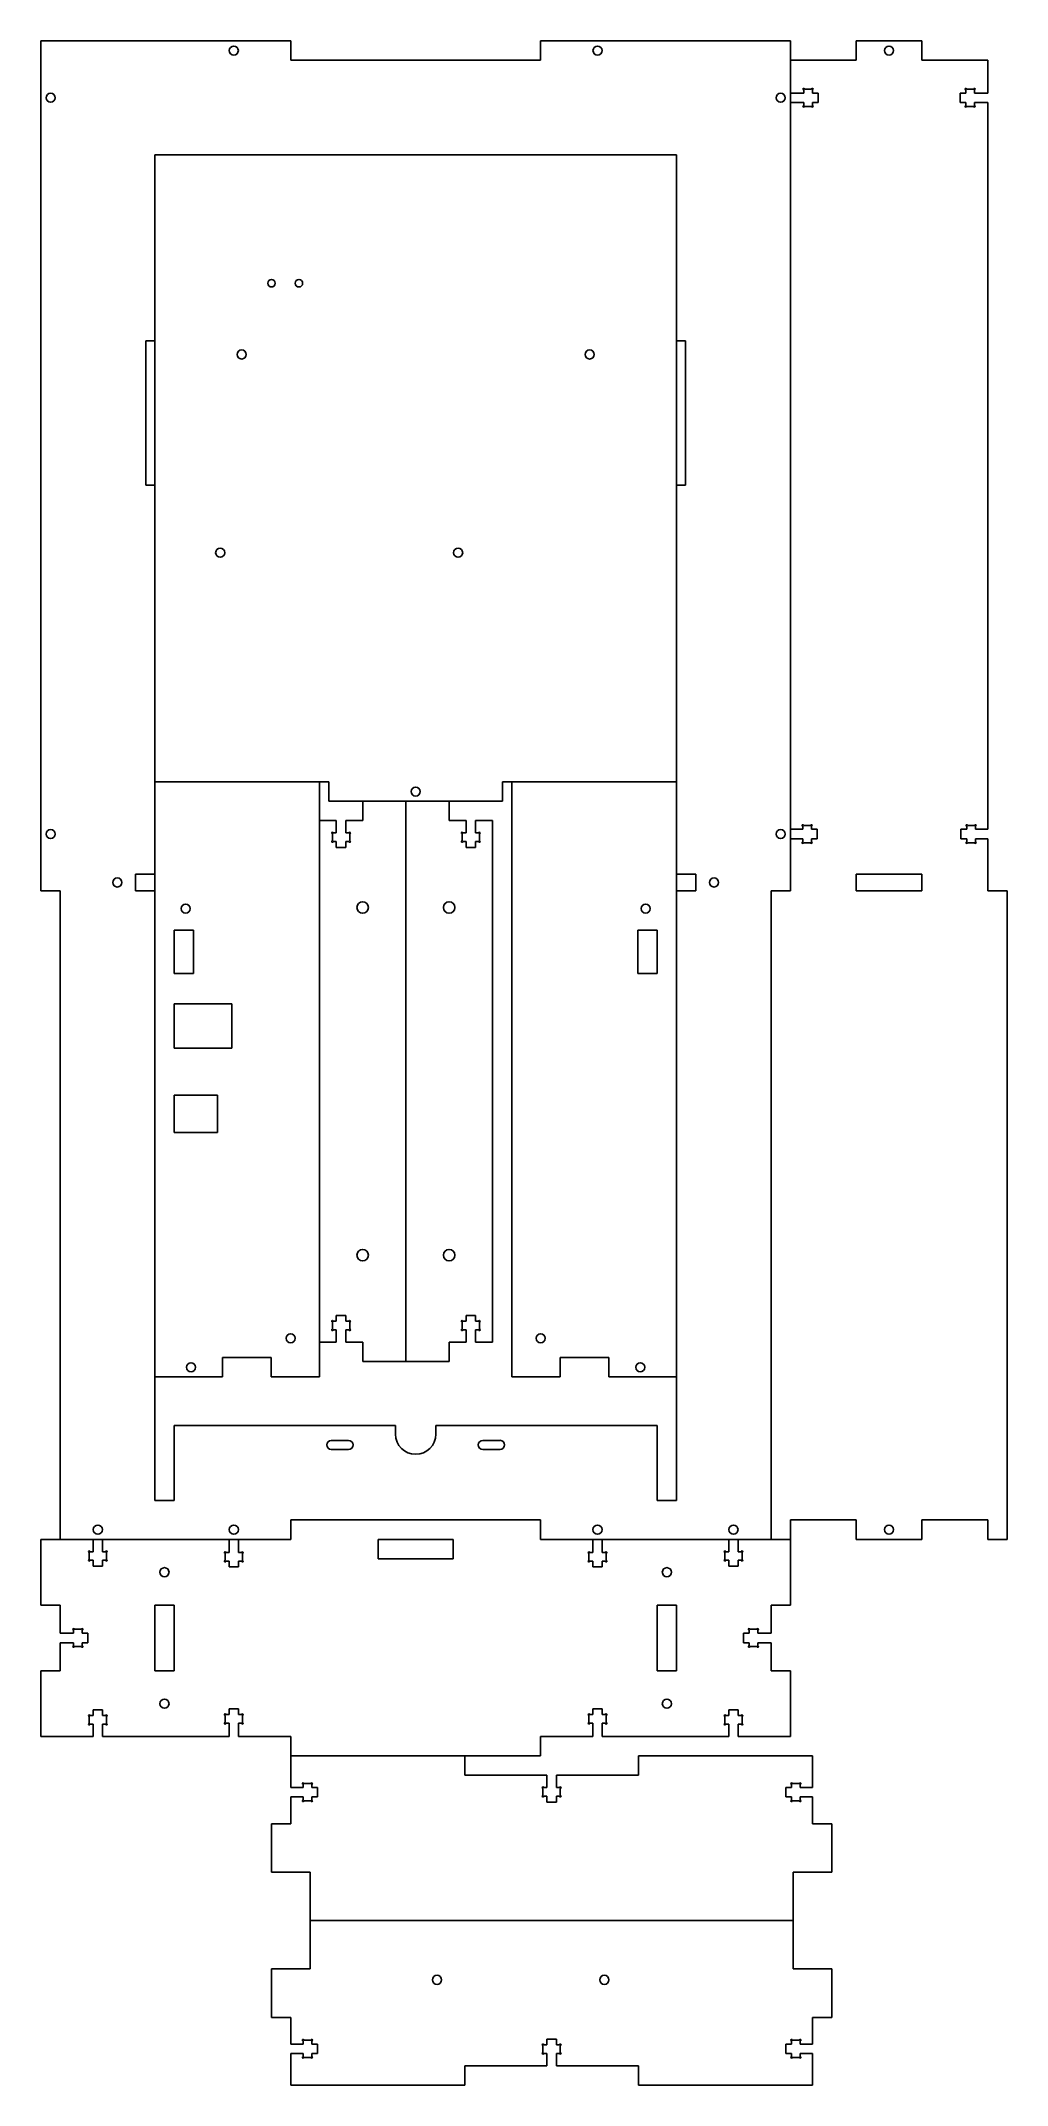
# Model space of a CAD drawing. Header units: millimetres. Extents: x -192 to 143, y -314 to 395.
import ezdxf

# ---------------------------------------------------------------- set-up
doc = ezdxf.new("R2010")
doc.units = ezdxf.units.MM
doc.layers.get('0').update_dxf_attribs({"lineweight": 25})

msp = doc.modelspace()

# ---------------------------------------------------------------- linework, layer by layer
for p, q in [((-192, 100), (-192, 395)), ((-192, 395), (-105.33, 395)), ((-105.33, 395), (-105.33, 388.28)), ((-18.67, 388.28), (-18.67, 395)), ((-18.67, 395), (68, 395)), ((68, 395), (68, 100)), ((90.81, 388.28), (90.81, 395)), ((90.81, 395), (113.63, 395)), ((113.63, 395), (113.63, 388.28)), ((-105.33, 388.28), (-18.67, 388.28)), ((68, 388.28), (90.81, 388.28)), ((113.63, 388.28), (136.44, 388.28)), ((136.44, 388.28), (136.44, 376.9)), ((72.6, 376.9), (68, 376.9)), ((72.6, 378), (72.6, 376.9)), ((75.35, 378.25), (72.85, 378.25)), ((75.6, 376.9), (75.6, 378)), ((77.6, 376.9), (75.6, 376.9)), ((77.6, 373.6), (77.6, 376.9)), ((128.84, 376.9), (126.84, 376.9)), ((126.84, 376.9), (126.84, 373.6)), ((128.84, 378), (128.84, 376.9)), ((131.59, 378.25), (129.09, 378.25)), ((131.84, 376.9), (131.84, 378)), ((136.44, 376.9), (131.84, 376.9)), ((68, 373.6), (72.6, 373.6)), ((72.6, 373.6), (72.6, 372.5)), ((72.85, 372.25), (75.35, 372.25)), ((75.6, 372.5), (75.6, 373.6)), ((75.6, 373.6), (77.6, 373.6)), ((126.84, 373.6), (128.84, 373.6)), ((128.84, 373.6), (128.84, 372.5)), ((129.09, 372.25), (131.59, 372.25)), ((131.84, 372.5), (131.84, 373.6)), ((131.84, 373.6), (136.44, 373.6)), ((136.44, 373.6), (136.44, 121.4)), ((-152.5, 137.86), (-152.5, 355.5)), ((28.5, 355.5), (-152.5, 355.5)), ((28.5, 355.5), (28.5, 137.86)), ((-152.5, 290.88), (-155.65, 290.88)), ((-155.65, 290.88), (-155.65, 240.88)), ((31.65, 290.88), (28.5, 290.88)), ((31.65, 240.88), (31.65, 290.88)), ((-155.65, 240.88), (-152.5, 240.88)), ((28.5, 240.88), (31.65, 240.88)), ((-92.17, 137.86), (-152.5, 137.86)), ((-152.5, 137.86), (-152.5, -68.66)), ((-95.38, -68.66), (-95.38, 137.86)), ((-92.17, 131.14), (-92.17, 137.86)), ((-31.83, 137.86), (-31.83, 131.14)), ((28.5, 137.86), (-31.83, 137.86)), ((-28.62, 137.86), (-28.62, -68.66)), ((28.5, -68.66), (28.5, 137.86)), ((-31.83, 131.14), (-92.17, 131.14)), ((-80.38, 131.14), (-80.38, 124.42)), ((-65.38, -63.3), (-65.38, 131.14)), ((-50.38, 131.14), (-50.38, 124.42)), ((-89.53, 124.42), (-95.38, 124.42)), ((-89.53, 120.14), (-89.53, 124.42)), ((-86.23, 124.42), (-86.23, 120.14)), ((-80.38, 124.42), (-86.23, 124.42)), ((-50.38, 124.42), (-44.53, 124.42)), ((-44.53, 124.42), (-44.53, 120.14)), ((-41.23, 120.14), (-41.23, 124.42)), ((-41.23, 124.42), (-35.38, 124.42)), ((-35.38, 124.42), (-35.38, -56.58)), ((72.28, 121.4), (68, 121.4)), ((72.28, 122.5), (72.28, 121.4)), ((75.03, 122.75), (72.53, 122.75)), ((75.28, 121.4), (75.28, 122.5)), ((77.28, 121.4), (75.28, 121.4)), ((77.28, 118.1), (77.28, 121.4)), ((129.16, 121.4), (127.16, 121.4)), ((127.16, 121.4), (127.16, 118.1)), ((129.16, 122.5), (129.16, 121.4)), ((131.91, 122.75), (129.41, 122.75)), ((132.16, 121.4), (132.16, 122.5)), ((136.44, 121.4), (132.16, 121.4)), ((-90.88, 117.39), (-90.88, 119.89)), ((-90.63, 120.14), (-89.53, 120.14)), ((-89.53, 117.14), (-90.63, 117.14)), ((-89.53, 115.14), (-89.53, 117.14)), ((-86.23, 115.14), (-89.53, 115.14)), ((-86.23, 120.14), (-85.13, 120.14)), ((-85.13, 117.14), (-86.23, 117.14)), ((-86.23, 117.14), (-86.23, 115.14)), ((-84.88, 119.89), (-84.88, 117.39)), ((-45.88, 119.89), (-45.88, 117.39)), ((-44.53, 120.14), (-45.63, 120.14)), ((-45.63, 117.14), (-44.53, 117.14)), ((-44.53, 117.14), (-44.53, 115.14)), ((-44.53, 115.14), (-41.23, 115.14)), ((-40.13, 120.14), (-41.23, 120.14)), ((-41.23, 115.14), (-41.23, 117.14)), ((-41.23, 117.14), (-40.13, 117.14)), ((-39.88, 117.39), (-39.88, 119.89)), ((68, 118.1), (72.28, 118.1)), ((72.28, 118.1), (72.28, 117)), ((72.53, 116.75), (75.03, 116.75)), ((75.28, 117), (75.28, 118.1)), ((75.28, 118.1), (77.28, 118.1)), ((127.16, 118.1), (129.16, 118.1)), ((129.16, 118.1), (129.16, 117)), ((129.41, 116.75), (131.91, 116.75)), ((132.16, 117), (132.16, 118.1)), ((132.16, 118.1), (136.44, 118.1)), ((136.44, 118.1), (136.44, 100)), ((-185.28, 100), (-192, 100)), ((-185.28, -125), (-185.28, 100)), ((-152.5, 105.88), (-159.22, 105.88)), ((-159.22, 105.88), (-159.22, 100)), ((-159.22, 100), (-152.5, 100)), ((35.22, 105.88), (28.5, 105.88)), ((28.5, 100), (35.22, 100)), ((35.22, 100), (35.22, 105.88)), ((61.28, 100), (61.28, -125)), ((68, 100), (61.28, 100)), ((113.63, 105.88), (90.81, 105.88)), ((90.81, 105.88), (90.81, 100)), ((90.81, 100), (113.63, 100)), ((113.63, 100), (113.63, 105.88)), ((136.44, 100), (143.16, 100)), ((143.16, 100), (143.16, -125)), ((-145.78, 71.38), (-145.78, 86.38)), ((-145.78, 86.38), (-139.06, 86.38)), ((-139.06, 86.38), (-139.06, 71.38)), ((15.06, 71.38), (15.06, 86.38)), ((15.06, 86.38), (21.78, 86.38)), ((21.78, 86.38), (21.78, 71.38)), ((-139.06, 71.38), (-145.78, 71.38)), ((21.78, 71.38), (15.06, 71.38)), ((-145.78, 45.43), (-145.78, 60.86)), ((-145.78, 60.86), (-125.78, 60.86)), ((-125.78, 60.86), (-125.78, 45.43)), ((-125.78, 45.43), (-145.78, 45.43)), ((-145.78, 29.11), (-130.78, 29.11)), ((-145.78, 16.22), (-145.78, 29.11)), ((-130.78, 29.11), (-130.78, 16.22)), ((-130.78, 16.22), (-145.78, 16.22)), ((-90.88, -52.05), (-90.88, -49.55)), ((-90.63, -49.3), (-89.53, -49.3)), ((-89.53, -49.3), (-89.53, -47.3)), ((-89.53, -47.3), (-86.23, -47.3)), ((-86.23, -47.3), (-86.23, -49.3)), ((-86.23, -49.3), (-85.13, -49.3)), ((-84.88, -49.55), (-84.88, -52.05)), ((-45.88, -49.55), (-45.88, -52.05)), ((-44.53, -49.3), (-45.63, -49.3)), ((-41.23, -47.3), (-44.53, -47.3)), ((-44.53, -47.3), (-44.53, -49.3)), ((-41.23, -49.3), (-41.23, -47.3)), ((-40.13, -49.3), (-41.23, -49.3)), ((-39.88, -52.05), (-39.88, -49.55)), ((-95.38, -56.58), (-89.53, -56.58)), ((-89.53, -52.3), (-90.63, -52.3)), ((-89.53, -56.58), (-89.53, -52.3)), ((-85.13, -52.3), (-86.23, -52.3)), ((-86.23, -52.3), (-86.23, -56.58)), ((-86.23, -56.58), (-80.38, -56.58)), ((-80.38, -56.58), (-80.38, -63.3)), ((-44.53, -56.58), (-50.38, -56.58)), ((-50.38, -56.58), (-50.38, -63.3)), ((-45.63, -52.3), (-44.53, -52.3)), ((-44.53, -52.3), (-44.53, -56.58)), ((-41.23, -56.58), (-41.23, -52.3)), ((-41.23, -52.3), (-40.13, -52.3)), ((-35.38, -56.58), (-41.23, -56.58)), ((-128.98, -68.66), (-128.98, -61.94)), ((-128.98, -61.94), (-112.18, -61.94)), ((-112.18, -61.94), (-112.18, -68.66)), ((-80.38, -63.3), (-65.38, -63.3)), ((-50.38, -63.3), (-65.38, -63.3)), ((-11.82, -68.66), (-11.82, -61.94)), ((-11.82, -61.94), (4.98, -61.94)), ((4.98, -61.94), (4.98, -68.66)), ((-152.5, -68.66), (-152.5, -111.56)), ((-152.5, -68.66), (-128.98, -68.66)), ((-112.18, -68.66), (-95.38, -68.66)), ((-28.62, -68.66), (-11.82, -68.66)), ((4.98, -68.66), (28.5, -68.66)), ((28.5, -111.56), (28.5, -68.66)), ((-145.78, -111.56), (-145.78, -85.5)), ((-145.78, -85.5), (-69, -85.5)), ((-85.28, -90.65), (-91.28, -90.65)), ((-69, -85.5), (-69, -88.5)), ((-55, -88.5), (-55, -85.5)), ((-55, -85.5), (21.78, -85.5)), ((-32.72, -90.65), (-38.72, -90.65)), ((21.78, -85.5), (21.78, -111.56)), ((-91.28, -93.8), (-85.28, -93.8)), ((-38.72, -93.8), (-32.72, -93.8)), ((-152.5, -111.56), (-145.78, -111.56)), ((21.78, -111.56), (28.5, -111.56)), ((-105.33, -118.28), (-105.33, -125)), ((-18.67, -118.28), (-105.33, -118.28)), ((-18.67, -125), (-18.67, -118.28)), ((90.81, -118.28), (68, -118.28)), ((68, -118.28), (68, -125)), ((90.81, -125), (90.81, -118.28)), ((136.44, -118.28), (113.63, -118.28)), ((113.63, -118.28), (113.63, -125)), ((136.44, -125), (136.44, -118.28)), ((-185.28, -125), (-192, -125)), ((-192, -125), (-192, -147.81)), ((-105.33, -125), (-185.28, -125)), ((-173.9, -129.28), (-173.9, -125)), ((-170.6, -125), (-170.6, -129.28)), ((-126.73, -129.6), (-126.73, -125)), ((-123.43, -125), (-123.43, -129.6)), ((-75, -131.72), (-75, -125)), ((-75, -125), (-49, -125)), ((-49, -125), (-49, -131.72)), ((61.28, -125), (-18.67, -125)), ((-0.57, -129.6), (-0.57, -125)), ((2.73, -125), (2.73, -129.6)), ((46.6, -129.28), (46.6, -125)), ((49.9, -125), (49.9, -129.28)), ((68, -125), (61.28, -125)), ((68, -147.81), (68, -125)), ((113.63, -125), (90.81, -125)), ((143.16, -125), (136.44, -125)), ((-175.25, -132.03), (-175.25, -129.53)), ((-175, -129.28), (-173.9, -129.28)), ((-173.9, -132.28), (-175, -132.28)), ((-173.9, -134.28), (-173.9, -132.28)), ((-170.6, -134.28), (-173.9, -134.28)), ((-170.6, -129.28), (-169.5, -129.28)), ((-169.5, -132.28), (-170.6, -132.28)), ((-170.6, -132.28), (-170.6, -134.28)), ((-169.25, -129.53), (-169.25, -132.03)), ((-128.08, -132.35), (-128.08, -129.85)), ((-127.83, -129.6), (-126.73, -129.6)), ((-126.73, -132.6), (-127.83, -132.6)), ((-126.73, -134.6), (-126.73, -132.6)), ((-123.43, -134.6), (-126.73, -134.6)), ((-123.43, -129.6), (-122.33, -129.6)), ((-122.33, -132.6), (-123.43, -132.6)), ((-123.43, -132.6), (-123.43, -134.6)), ((-122.08, -129.85), (-122.08, -132.35)), ((-49, -131.72), (-75, -131.72)), ((-1.92, -132.35), (-1.92, -129.85)), ((-1.67, -129.6), (-0.57, -129.6)), ((-0.57, -132.6), (-1.67, -132.6)), ((-0.57, -134.6), (-0.57, -132.6)), ((2.73, -134.6), (-0.57, -134.6)), ((2.73, -129.6), (3.83, -129.6)), ((3.83, -132.6), (2.73, -132.6)), ((2.73, -132.6), (2.73, -134.6)), ((4.08, -129.85), (4.08, -132.35)), ((45.25, -132.03), (45.25, -129.53)), ((45.5, -129.28), (46.6, -129.28)), ((46.6, -132.28), (45.5, -132.28)), ((46.6, -134.28), (46.6, -132.28)), ((49.9, -134.28), (46.6, -134.28)), ((49.9, -129.28), (51, -129.28)), ((51, -132.28), (49.9, -132.28)), ((49.9, -132.28), (49.9, -134.28)), ((51.25, -129.53), (51.25, -132.03)), ((-192, -147.81), (-185.28, -147.81)), ((-185.28, -147.81), (-185.28, -157.57)), ((-152.5, -170.63), (-152.5, -147.81)), ((-152.5, -147.81), (-145.78, -147.81)), ((-145.78, -147.81), (-145.78, -170.63)), ((21.78, -170.63), (21.78, -147.81)), ((21.78, -147.81), (28.5, -147.81)), ((28.5, -147.81), (28.5, -170.63)), ((61.28, -157.57), (61.28, -147.81)), ((61.28, -147.81), (68, -147.81)), ((-185.28, -157.57), (-180.68, -157.57)), ((-180.68, -160.87), (-185.28, -160.87)), ((-185.28, -160.87), (-185.28, -170.63)), ((-180.68, -157.57), (-180.68, -156.47)), ((-180.68, -161.97), (-180.68, -160.87)), ((-180.43, -156.22), (-177.93, -156.22)), ((-177.93, -162.22), (-180.43, -162.22)), ((-177.68, -156.47), (-177.68, -157.57)), ((-177.68, -157.57), (-175.68, -157.57)), ((-175.68, -160.87), (-177.68, -160.87)), ((-177.68, -160.87), (-177.68, -161.97)), ((-175.68, -157.57), (-175.68, -160.87)), ((51.68, -160.87), (51.68, -157.57)), ((51.68, -157.57), (53.68, -157.57)), ((53.68, -160.87), (51.68, -160.87)), ((53.68, -157.57), (53.68, -156.47)), ((53.68, -161.97), (53.68, -160.87)), ((53.93, -156.22), (56.43, -156.22)), ((56.43, -162.22), (53.93, -162.22)), ((56.68, -156.47), (56.68, -157.57)), ((56.68, -157.57), (61.28, -157.57)), ((61.28, -160.87), (56.68, -160.87)), ((56.68, -160.87), (56.68, -161.97)), ((61.28, -170.63), (61.28, -160.87)), ((-185.28, -170.63), (-192, -170.63)), ((-192, -170.63), (-192, -193.44)), ((-145.78, -170.63), (-152.5, -170.63)), ((28.5, -170.63), (21.78, -170.63)), ((68, -170.63), (61.28, -170.63)), ((68, -193.44), (68, -170.63)), ((-173.9, -186.16), (-173.9, -184.16)), ((-173.9, -184.16), (-170.6, -184.16)), ((-170.6, -184.16), (-170.6, -186.16)), ((-126.73, -185.84), (-126.73, -183.84)), ((-126.73, -183.84), (-123.43, -183.84)), ((-123.43, -183.84), (-123.43, -185.84)), ((-0.57, -185.84), (-0.57, -183.84)), ((-0.57, -183.84), (2.73, -183.84)), ((2.73, -183.84), (2.73, -185.84)), ((46.6, -186.16), (46.6, -184.16)), ((46.6, -184.16), (49.9, -184.16)), ((49.9, -184.16), (49.9, -186.16)), ((-175.25, -188.91), (-175.25, -186.41)), ((-175, -186.16), (-173.9, -186.16)), ((-173.9, -189.16), (-175, -189.16)), ((-173.9, -193.44), (-173.9, -189.16)), ((-170.6, -186.16), (-169.5, -186.16)), ((-169.5, -189.16), (-170.6, -189.16)), ((-170.6, -189.16), (-170.6, -193.44)), ((-169.25, -186.41), (-169.25, -188.91)), ((-128.08, -188.59), (-128.08, -186.09)), ((-127.83, -185.84), (-126.73, -185.84)), ((-126.73, -188.84), (-127.83, -188.84)), ((-126.73, -193.44), (-126.73, -188.84)), ((-123.43, -185.84), (-122.33, -185.84)), ((-122.33, -188.84), (-123.43, -188.84)), ((-123.43, -188.84), (-123.43, -193.44)), ((-122.08, -186.09), (-122.08, -188.59)), ((-1.92, -188.59), (-1.92, -186.09)), ((-1.67, -185.84), (-0.57, -185.84)), ((-0.57, -188.84), (-1.67, -188.84)), ((-0.57, -193.44), (-0.57, -188.84)), ((2.73, -185.84), (3.83, -185.84)), ((3.83, -188.84), (2.73, -188.84)), ((2.73, -188.84), (2.73, -193.44)), ((4.08, -186.09), (4.08, -188.59)), ((45.25, -188.91), (45.25, -186.41)), ((45.5, -186.16), (46.6, -186.16)), ((46.6, -189.16), (45.5, -189.16)), ((46.6, -193.44), (46.6, -189.16)), ((49.9, -186.16), (51, -186.16)), ((51, -189.16), (49.9, -189.16)), ((49.9, -189.16), (49.9, -193.44)), ((51.25, -186.41), (51.25, -188.91)), ((-192, -193.44), (-173.9, -193.44)), ((-170.6, -193.44), (-126.73, -193.44)), ((-123.43, -193.44), (-105.33, -193.44)), ((-105.33, -193.44), (-105.33, -200.16)), ((-18.67, -200.16), (-18.67, -193.44)), ((-18.67, -193.44), (-0.57, -193.44)), ((2.73, -193.44), (46.6, -193.44)), ((49.9, -193.44), (68, -193.44)), ((-105.33, -200.16), (-105.33, -211.11)), ((-105.33, -200.16), (-18.67, -200.16)), ((-45, -206.88), (-45, -200.16)), ((75.67, -200.16), (15.33, -200.16)), ((15.33, -200.16), (15.33, -206.88)), ((75.67, -211.11), (75.67, -200.16)), ((-105.33, -211.11), (-101.05, -211.11)), ((-101.05, -211.11), (-101.05, -210.01)), ((-100.8, -209.76), (-98.3, -209.76)), ((-98.05, -210.01), (-98.05, -211.11)), ((-98.05, -211.11), (-96.05, -211.11)), ((-96.05, -211.11), (-96.05, -214.41)), ((-16.48, -206.88), (-45, -206.88)), ((-17.83, -213.91), (-17.83, -211.41)), ((-17.58, -211.16), (-16.48, -211.16)), ((-16.48, -211.16), (-16.48, -206.88)), ((15.33, -206.88), (-13.18, -206.88)), ((-13.18, -206.88), (-13.18, -211.16)), ((-13.18, -211.16), (-12.08, -211.16)), ((-11.83, -211.41), (-11.83, -213.91)), ((66.39, -214.41), (66.39, -211.11)), ((66.39, -211.11), (68.39, -211.11)), ((68.39, -211.11), (68.39, -210.01)), ((68.64, -209.76), (71.14, -209.76)), ((71.39, -210.01), (71.39, -211.11)), ((71.39, -211.11), (75.67, -211.11)), ((-101.05, -214.41), (-105.33, -214.41)), ((-105.33, -214.41), (-105.33, -223.68)), ((-101.05, -215.51), (-101.05, -214.41)), ((-98.3, -215.76), (-100.8, -215.76)), ((-96.05, -214.41), (-98.05, -214.41)), ((-98.05, -214.41), (-98.05, -215.51)), ((-16.48, -214.16), (-17.58, -214.16)), ((-16.48, -216.16), (-16.48, -214.16)), ((-13.18, -216.16), (-16.48, -216.16)), ((-12.08, -214.16), (-13.18, -214.16)), ((-13.18, -214.16), (-13.18, -216.16)), ((68.39, -214.41), (66.39, -214.41)), ((68.39, -215.51), (68.39, -214.41)), ((71.14, -215.76), (68.64, -215.76)), ((75.67, -214.41), (71.39, -214.41)), ((71.39, -214.41), (71.39, -215.51)), ((75.67, -223.68), (75.67, -214.41)), ((-105.33, -223.68), (-112.05, -223.68)), ((-112.05, -223.68), (-112.05, -240.48)), ((82.39, -223.68), (75.67, -223.68)), ((82.39, -240.48), (82.39, -223.68)), ((-112.05, -240.48), (-98.61, -240.48)), ((-98.61, -240.48), (-98.61, -257.28)), ((68.95, -257.28), (68.95, -240.48)), ((68.95, -240.48), (82.39, -240.48)), ((-98.61, -274.08), (-98.61, -257.28)), ((-98.61, -257.28), (68.95, -257.28)), ((68.95, -257.28), (68.95, -274.08)), ((-112.05, -290.88), (-112.05, -274.08)), ((-112.05, -274.08), (-98.61, -274.08)), ((68.95, -274.08), (82.39, -274.08)), ((82.39, -274.08), (82.39, -290.88)), ((-105.33, -290.88), (-112.05, -290.88)), ((-105.33, -300.15), (-105.33, -290.88)), ((82.39, -290.88), (75.67, -290.88)), ((75.67, -290.88), (75.67, -300.15)), ((-101.05, -300.15), (-105.33, -300.15)), ((-105.33, -303.45), (-101.05, -303.45)), ((-105.33, -314.4), (-105.33, -303.45)), ((-101.05, -299.05), (-101.05, -300.15)), ((-101.05, -303.45), (-101.05, -304.55)), ((-98.3, -298.8), (-100.8, -298.8)), ((-100.8, -304.8), (-98.3, -304.8)), ((-98.05, -300.15), (-98.05, -299.05)), ((-96.05, -300.15), (-98.05, -300.15)), ((-98.05, -304.55), (-98.05, -303.45)), ((-98.05, -303.45), (-96.05, -303.45)), ((-96.05, -303.45), (-96.05, -300.15)), ((-17.83, -300.65), (-17.83, -303.15)), ((-16.48, -300.4), (-17.58, -300.4)), ((-17.58, -303.4), (-16.48, -303.4)), ((-13.18, -298.4), (-16.48, -298.4)), ((-16.48, -298.4), (-16.48, -300.4)), ((-16.48, -303.4), (-16.48, -307.68)), ((-13.18, -300.4), (-13.18, -298.4)), ((-12.08, -300.4), (-13.18, -300.4)), ((-13.18, -307.68), (-13.18, -303.4)), ((-13.18, -303.4), (-12.08, -303.4)), ((-11.83, -303.15), (-11.83, -300.65)), ((68.39, -300.15), (66.39, -300.15)), ((66.39, -300.15), (66.39, -303.45)), ((66.39, -303.45), (68.39, -303.45)), ((68.39, -299.05), (68.39, -300.15)), ((68.39, -303.45), (68.39, -304.55)), ((71.14, -298.8), (68.64, -298.8)), ((68.64, -304.8), (71.14, -304.8)), ((71.39, -300.15), (71.39, -299.05)), ((75.67, -300.15), (71.39, -300.15)), ((71.39, -304.55), (71.39, -303.45)), ((71.39, -303.45), (75.67, -303.45)), ((75.67, -303.45), (75.67, -314.4)), ((-16.48, -307.68), (-45, -307.68)), ((-45, -307.68), (-45, -314.4)), ((15.33, -307.68), (-13.18, -307.68)), ((15.33, -314.4), (15.33, -307.68)), ((-45, -314.4), (-105.33, -314.4)), ((75.67, -314.4), (15.33, -314.4))]:
    msp.add_line(p, q)
for centre, radius in [((-125.08, 391.64), 1.57), ((1.08, 391.64), 1.57), ((102.22, 391.64), 1.57), ((-188.64, 375.25), 1.57), ((64.64, 375.25), 1.57), ((-112, 310.9), 1.3), ((-102.5, 310.9), 1.3), ((-122.33, 286.18), 1.58), ((-1.67, 286.18), 1.58), ((-129.81, 217.38), 1.57), ((-47.26, 217.38), 1.57), ((-62, 134.5), 1.57), ((-188.64, 119.75), 1.57), ((64.64, 119.75), 1.57), ((-165.5, 102.94), 1.57), ((41.5, 102.94), 1.57), ((-141.78, 93.88), 1.58), ((-80.38, 94.25), 2), ((-50.38, 94.25), 2), ((17.78, 93.88), 1.58), ((-80.38, -26.41), 2), ((-50.38, -26.41), 2), ((-105.38, -55.22), 1.57), ((-18.62, -55.22), 1.57), ((-139.9, -65.3), 1.57), ((15.9, -65.3), 1.57), ((-172.25, -121.64), 1.57), ((-125.08, -121.64), 1.58), ((1.08, -121.64), 1.58), ((48.25, -121.64), 1.57), ((102.22, -121.64), 1.57), ((-149.14, -136.41), 1.58), ((25.14, -136.41), 1.58), ((-149.14, -182.03), 1.58), ((25.14, -182.03), 1.58), ((-54.58, -277.86), 1.58), ((3.42, -277.86), 1.58)]:
    msp.add_circle(centre, radius)
for centre, radius, start, end in [((72.6, 378.25), 0.25, 0, 270), ((75.6, 378.25), 0.25, 270, 180), ((128.84, 378.25), 0.25, 0, 270), ((131.84, 378.25), 0.25, 270, 180), ((72.6, 372.25), 0.25, 90, 0), ((75.6, 372.25), 0.25, 180, 90), ((128.84, 372.25), 0.25, 90, 0), ((131.84, 372.25), 0.25, 180, 90), ((72.28, 122.75), 0.25, 0, 270), ((75.28, 122.75), 0.25, 270, 180), ((129.16, 122.75), 0.25, 0, 270), ((132.16, 122.75), 0.25, 270, 180), ((-90.88, 120.14), 0.25, 0, 270), ((-90.88, 117.14), 0.25, 90, 0), ((-84.88, 120.14), 0.25, 270, 180), ((-84.88, 117.14), 0.25, 180, 90), ((-45.88, 120.14), 0.25, 0, 270), ((-45.88, 117.14), 0.25, 90, 0), ((-39.88, 120.14), 0.25, 270, 180), ((-39.88, 117.14), 0.25, 180, 90), ((72.28, 116.75), 0.25, 90, 0), ((75.28, 116.75), 0.25, 180, 90), ((129.16, 116.75), 0.25, 90, 0), ((132.16, 116.75), 0.25, 180, 90), ((-90.88, -49.3), 0.25, 0, 270), ((-84.88, -49.3), 0.25, 270, 180), ((-45.88, -49.3), 0.25, 0, 270), ((-39.88, -49.3), 0.25, 270, 180), ((-90.88, -52.3), 0.25, 90, 0), ((-84.88, -52.3), 0.25, 180, 90), ((-45.88, -52.3), 0.25, 90, 0), ((-39.88, -52.3), 0.25, 180, 90), ((-91.28, -92.22), 1.57, 90, 270), ((-85.28, -92.22), 1.57, 270, 90), ((-62, -88.5), 7, 180, 0), ((-38.72, -92.22), 1.57, 90, 270), ((-32.72, -92.22), 1.58, 270, 90), ((-175.25, -129.28), 0.25, 0, 270), ((-175.25, -132.28), 0.25, 90, 0), ((-169.25, -129.28), 0.25, 270, 180), ((-169.25, -132.28), 0.25, 180, 90), ((-128.08, -129.6), 0.25, 0, 270), ((-128.08, -132.6), 0.25, 90, 0), ((-122.08, -129.6), 0.25, 270, 180), ((-122.08, -132.6), 0.25, 180, 90), ((-1.92, -129.6), 0.25, 0, 270), ((-1.92, -132.6), 0.25, 90, 0), ((4.08, -129.6), 0.25, 270, 180), ((4.08, -132.6), 0.25, 180, 90), ((45.25, -129.28), 0.25, 0, 270), ((45.25, -132.28), 0.25, 90, 0), ((51.25, -129.28), 0.25, 270, 180), ((51.25, -132.28), 0.25, 180, 90), ((-180.68, -156.22), 0.25, 0, 270), ((-177.68, -156.22), 0.25, 270, 180), ((53.68, -156.22), 0.25, 0, 270), ((56.68, -156.22), 0.25, 270, 180), ((-180.68, -162.22), 0.25, 90, 0), ((-177.68, -162.22), 0.25, 180, 90), ((53.68, -162.22), 0.25, 90, 0), ((56.68, -162.22), 0.25, 180, 90), ((-175.25, -186.16), 0.25, 0, 270), ((-175.25, -189.16), 0.25, 90, 0), ((-169.25, -186.16), 0.25, 270, 180), ((-169.25, -189.16), 0.25, 180, 90), ((-128.08, -185.84), 0.25, 0, 270), ((-128.08, -188.84), 0.25, 90, 0), ((-122.08, -185.84), 0.25, 270, 180), ((-122.08, -188.84), 0.25, 180, 90), ((-1.92, -185.84), 0.25, 0, 270), ((-1.92, -188.84), 0.25, 90, 0), ((4.08, -185.84), 0.25, 270, 180), ((4.08, -188.84), 0.25, 180, 90), ((45.25, -186.16), 0.25, 0, 270), ((45.25, -189.16), 0.25, 90, 0), ((51.25, -186.16), 0.25, 270, 180), ((51.25, -189.16), 0.25, 180, 90), ((-101.05, -209.76), 0.25, 0, 270), ((-98.05, -209.76), 0.25, 270, 180), ((-17.83, -211.16), 0.25, 0, 270), ((-11.83, -211.16), 0.25, 270, 180), ((68.39, -209.76), 0.25, 0, 270), ((71.39, -209.76), 0.25, 270, 180), ((-101.05, -215.76), 0.25, 90, 0), ((-98.05, -215.76), 0.25, 180, 90), ((-17.83, -214.16), 0.25, 90, 0), ((-11.83, -214.16), 0.25, 180, 90), ((68.39, -215.76), 0.25, 90, 0), ((71.39, -215.76), 0.25, 180, 90), ((-101.05, -298.8), 0.25, 0, 270), ((-101.05, -304.8), 0.25, 90, 0), ((-98.05, -298.8), 0.25, 270, 180), ((-98.05, -304.8), 0.25, 180, 90), ((-17.83, -300.4), 0.25, 0, 270), ((-17.83, -303.4), 0.25, 90, 0), ((-11.83, -300.4), 0.25, 270, 180), ((-11.83, -303.4), 0.25, 180, 90), ((68.39, -298.8), 0.25, 0, 270), ((68.39, -304.8), 0.25, 90, 0), ((71.39, -298.8), 0.25, 270, 180), ((71.39, -304.8), 0.25, 180, 90)]:
    msp.add_arc(centre, radius, start, end)

doc.saveas('drawing.dxf')
